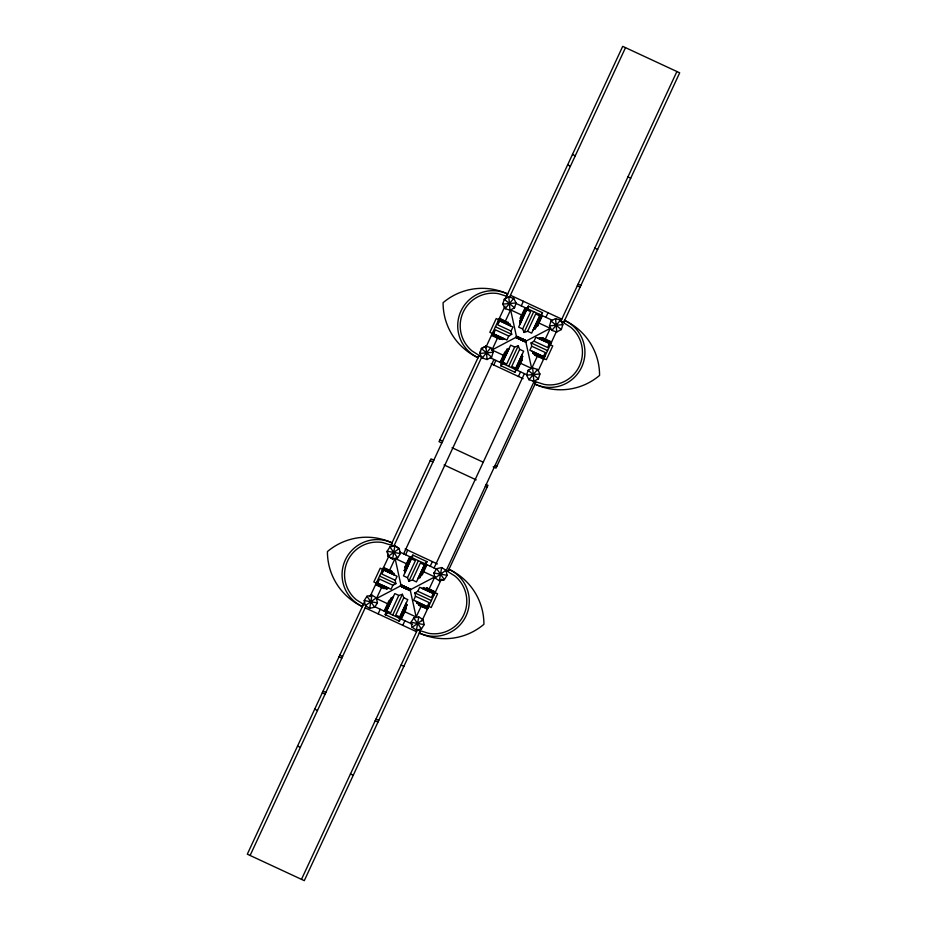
<?xml version="1.0" encoding="UTF-8"?>
<svg xmlns="http://www.w3.org/2000/svg" width="927" height="927" viewBox="0 0 927 927"><rect width="100%" height="100%" fill="white"/><g stroke="black" fill="none" stroke-linecap="round" stroke-linejoin="round"><path stroke-width="1.39" d="M375.91 583.975L386.849 589.062L376.13 583.5M423.871 588.054L435.076 592.677M369.676 608.332L371.982 595.134L366.976 596.246L364.23 600.58L365.342 605.586L369.676 608.332L374.682 607.22L377.428 602.886L376.316 597.88L371.982 595.134M416.443 630.07L418.749 616.872L413.743 617.985L410.997 622.307L412.109 627.312L416.443 630.07L421.449 628.946L424.195 624.624L423.083 619.618L418.749 616.872M439.363 580.754L441.669 567.556L436.663 568.668L433.917 572.99L435.03 577.996L439.363 580.754L444.357 579.63L447.115 575.308L445.991 570.302L441.669 567.556M480.58 350.997L479.815 353.442L482.191 357.984L487.081 359.525L491.623 357.15L493.164 352.26L490.789 347.706L485.899 346.177L481.345 348.54L479.815 353.442L493.164 352.26M502.735 304.126L504.265 299.236L508.807 296.86L513.709 298.401L516.084 302.944L514.543 307.834L510.001 310.209L505.111 308.668L502.735 304.126L516.084 302.944M526.582 375.18L528.112 370.279L532.666 367.903L537.556 369.444L539.931 373.987L538.39 378.876L533.848 381.252L528.958 379.722L526.582 375.18L539.931 373.987M549.502 325.864L551.032 320.962L555.574 318.587L560.476 320.128L562.84 324.67L561.31 329.572L556.768 331.936L551.866 330.406L549.502 325.864L562.84 324.67M391.994 542.851L391.09 545.157L382.805 542.562A32.63 32.63 0 0 0 356.246 599.734L363.569 604.381L362.387 606.559A60.417 60.417 0 0 1 327.428 551.577A60.417 60.417 0 0 1 391.994 542.851A35.133 35.133 0 0 0 345.331 559.896A35.133 35.133 0 0 0 362.387 606.559M507.648 293.963L506.756 296.281L498.471 293.674A32.63 32.63 0 0 0 471.901 350.846L479.224 355.505L478.042 357.683A60.417 60.417 0 0 1 443.083 302.7A60.417 60.417 0 0 1 507.648 293.963A35.133 35.133 0 0 0 460.986 311.02A35.133 35.133 0 0 0 478.042 357.683M419.352 633.037L420.244 630.719L428.529 633.326A32.63 32.63 0 0 0 455.099 576.154L447.776 571.495L448.958 569.317A60.417 60.417 0 0 1 483.917 624.3A60.417 60.417 0 0 1 419.352 633.037A35.133 35.133 0 0 0 466.014 615.98A35.133 35.133 0 0 0 448.958 569.317M535.006 384.149L535.91 381.843L544.195 384.438A32.63 32.63 0 0 0 570.754 327.266L563.431 322.619L564.613 320.441A60.417 60.417 0 0 1 599.572 375.423A60.417 60.417 0 0 1 535.006 384.149A35.133 35.133 0 0 0 581.669 367.104A35.133 35.133 0 0 0 564.613 320.441M364.531 601.936L247.312 854.173L304.288 880.65L420.232 631.136L417.44 629.839L301.495 879.352M505.493 298.587L622.712 46.35L679.688 72.827L563.732 322.329L560.939 321.032L676.895 71.53M370 596.687L389.039 555.725L388.262 556.27L392.596 559.016L397.602 557.903L400.348 553.57L399.236 548.564L394.902 545.818L389.896 546.93L387.138 551.264L388.262 556.27L392.596 559.016L394.902 545.818L399.236 548.564L388.262 556.27L387.138 551.264L400.348 553.57M485.655 347.81L505.018 306.153M250.105 855.47L366.061 605.945M393.917 546.038L481.716 357.092M509.549 297.185L625.505 47.648M388.054 603.941L376.466 598.552L381.808 587.046M389.375 570.765L395.099 558.46L406.918 563.964M503.801 355.481L491.982 349.977L497.695 337.683L491.669 334.879M505.261 321.402L510.615 309.885L522.202 315.273M403.627 553.836L493.952 359.491M388.83 588.251L376.478 582.759M394.879 575.261L380.221 568.205L373.824 581.971L376.304 583.129M504.67 338.981L489.827 332.329L496.223 318.564L498.714 319.722M510.696 325.991L498.541 320.093M378.123 613.871L380.255 609.282M405.597 554.752L407.729 550.163M493.778 364.995L495.91 360.394M521.252 305.864L523.384 301.275M392.932 585.273L391.067 589.282L377.718 583.083L379.583 579.074L392.932 585.273L395.852 583.628L395.25 580.279L397.104 576.293L383.755 570.093L381.901 574.08L395.25 580.279M508.749 336.037L506.907 340.024L493.558 333.813L495.4 329.838L508.749 336.037L511.692 334.334L511.078 331.043L512.944 327.034L499.595 320.823L497.729 324.844L511.078 331.043M384.149 611.09L389.039 600.58L390.904 599.781M520.858 320.139L520.256 318.204L525.145 307.683M405.644 568.668L404.914 567.092L409.746 556.687M500.059 362.33L504.902 351.924L506.571 351.472M384.624 611.322L388.193 603.662M525.053 309.131L520.256 318.204M406.096 565.737L410.209 556.895M500.522 362.538L504.636 353.697M385.006 611.496L391.391 597.753L392.77 597.382M405.064 571.843L404.195 570.522L410.476 557.023M500.789 362.666L507.069 349.166L508.633 348.969M520.221 323.106L519.618 321.82L526.003 308.077M385.377 611.669L391.391 597.753M526.385 308.251L519.618 321.82M405.91 568.089L410.951 557.243M501.264 362.886L507.069 349.166M385.991 611.947L393.454 596.501M527 308.54L520.001 324.195M411.484 557.486L412.642 555.006L426.976 561.669L425.817 564.149M501.808 363.141L500.65 365.62L514.983 372.283L516.13 369.792M527.104 308.587L528.251 306.095L542.585 312.758L541.426 315.25M386.235 612.063L385.076 614.555L399.433 621.217L407.057 604.949L406.2 603.628M411.692 557.59L404.821 572.909M502.005 363.233L509.294 348.1M527.336 308.691L528.425 306.177M385.342 614.671L386.501 612.191M411.866 557.672L413.025 555.18M501.032 365.806L502.191 363.314M501.09 365.829L502.249 363.338M387.034 612.434L387.556 611.287M527.498 310.163L528.031 309.015M386.072 615.018L387.231 612.527M412.248 559.236L412.782 558.089M503.094 363.743L503.628 362.596M376.466 598.552L400.267 586.038L400.87 584.728L395.099 558.46M491.982 349.977L515.771 337.463L516.385 336.153L510.615 309.885M400.812 586.293L401.426 584.983M516.327 337.718L516.942 336.408M401.171 586.467L401.785 585.146M516.687 337.892L517.289 336.571M401.31 586.524L401.912 585.215M516.814 337.949L517.428 336.64M401.808 586.756L402.422 585.447M517.938 336.872L517.324 338.181L518.077 336.93M401.901 586.803L402.561 585.505M402.445 587.058L403.048 585.737M517.961 338.482L518.564 337.161M398.795 595.435L390.742 612.77L386.756 610.916L394.809 593.581L398.795 595.435L402.399 594.288L403.79 597.753L407.81 599.618L399.757 616.953L395.736 615.088L403.79 597.753M522.631 328.969L530.684 311.646L526.698 309.792L518.645 327.127L522.631 328.969L524.079 332.469L527.625 331.298L531.635 333.164L539.688 315.829L535.679 313.963L527.625 331.298M402.805 587.22L403.326 585.864M518.228 338.61L518.935 337.335L518.402 338.679M402.886 587.255L403.5 585.945M407.463 577.718L415.377 560.696L411.368 558.83L403.454 575.852L407.463 577.718L408.865 581.183L412.457 580.035L416.443 581.889L424.357 564.867L420.371 563.013L412.457 580.035M514.67 347.022L506.756 364.044L502.747 362.179L510.661 345.157L514.67 347.022L518.216 345.852L519.665 349.352L523.651 351.194L515.736 368.216L511.75 366.374L519.665 349.352M403.303 587.451L403.917 586.142M518.819 338.876L519.433 337.567M403.662 587.625L404.276 586.304M519.259 339.085L519.699 337.695M404.01 587.788L404.624 586.467L404.16 587.857M519.526 339.212L520.14 337.892M519.676 339.282L520.279 337.961M404.439 587.973L404.983 586.629M519.885 339.375L520.557 338.088L520.105 339.479M404.496 588.008L405.203 586.733M404.937 588.216L405.47 586.861M520.383 339.606L521.055 338.32M392.735 615.088L402.399 594.288M524.079 332.469L533.732 311.669M405.435 588.448L406.049 587.127M408.865 581.183L418.378 560.696M508.691 366.339L518.216 345.852M521.565 338.552L520.997 339.896L521.658 338.598M405.528 588.483L406.142 587.173M405.841 588.633L406.408 587.301M521.31 340.035L521.808 338.668M405.933 588.68L406.547 587.359M521.449 340.105L522.052 338.784M406.142 588.772L406.756 587.451M521.565 340.151L522.156 338.83M406.269 588.83L406.918 587.533M521.785 340.255L522.434 338.958L521.924 340.325M406.513 588.946L407.023 587.579M406.791 589.074L407.405 587.764M522.376 340.533L522.921 339.189M406.93 589.132L407.532 587.822M522.446 340.557L523.048 339.247M407.208 589.271L407.822 587.95M522.724 340.696L523.338 339.375M407.37 589.34L407.984 588.031M522.886 340.765L523.5 339.456M408.367 588.205L407.753 589.526L408.401 588.228M523.176 340.904L523.882 339.63L523.303 340.962M408.089 589.676L408.703 588.367M523.604 341.101L524.218 339.792M408.622 589.92L409.201 588.599M524.717 340.024L524.137 341.345L524.844 340.082M408.726 589.978L409.34 588.657M409.34 590.256L409.954 588.946M525.47 340.371L524.856 341.681L525.574 340.418M409.456 590.314L410.07 588.993M409.734 590.441L410.348 589.132M525.25 341.866L525.864 340.557M404.334 611.507L416.153 617L410.371 590.742L410.985 589.421L434.786 576.907L423.21 571.53M520.082 363.048L531.669 368.425L525.887 342.167L526.501 340.846L550.302 328.332L538.483 322.839M398.332 617.683L398.865 616.548M538.807 315.412L539.34 314.276M423.558 564.497L424.091 563.349M514.404 368.992L514.937 367.845M399.421 618.193L406.443 602.562M540.429 314.774L533.002 330.221M425.122 563.825L417.799 578.958M515.435 369.479L522.295 354.126M398.853 620.951L400 618.46M540.997 315.041L542.202 312.584M400.163 618.541L405.899 606.212M425.586 564.045L426.744 561.553M535.435 327.451L540.592 316.35M426.791 561.577L419.861 577.718L418.494 578.089M514.798 372.202L522.666 356.501L522.063 355.215M419.861 577.718L426.107 564.288M516.42 369.931L522.666 356.501M533.651 329.352L535.227 329.155L541.646 315.342M402.631 615.204L405.145 609.769M541.345 316.698L537.393 326.397L542.365 315.678M422.457 573.129L426.49 564.462M516.803 370.105L520.835 361.449M401.368 619.097L406.35 608.379L405.62 606.803M420.36 575.69L422.225 574.891L426.965 564.682M517.278 370.337L522.028 360.116L521.438 358.181M415.493 596.258L413.639 600.244L427.231 606.559L429.085 602.573L415.493 596.258L414.902 592.909L417.81 591.264L419.676 587.255L433.268 593.57L431.403 597.579L417.81 591.264M531.704 346.2L529.838 350.209L543.419 356.524L545.285 352.515L531.704 346.2L531.078 342.909L534.022 341.206L535.876 337.219L549.456 343.535L547.614 347.521L534.022 341.206M402.758 625.319L404.89 620.731M430.232 566.2L432.364 561.611M518.413 376.443L520.545 371.843M545.887 317.312L548.019 312.723M415.875 601.275L428.262 607.324M421.924 588.297L434.508 593.894M532.075 351.252L544.473 357.266M538.1 338.251L550.719 343.836M434.079 567.984L524.392 373.639M416.153 617L421.368 605.783M428.934 589.491L434.786 576.907M531.669 368.425L537.521 355.841M545.088 339.56L550.302 328.332M421.982 620.847L441.345 579.19M538.216 370.719L556.397 331.611M446.107 570.812L534.311 381.009M505.111 308.668L513.709 298.401M482.191 357.996L490.789 347.706M551.866 330.406L560.476 320.128M528.958 379.722L537.556 369.444M509.63 324.346L499.108 318.865M550.279 344.763L552.77 345.922L546.362 359.688L532.735 353.291L544.126 358.007M386.849 589.062L387.996 588.112M422.758 588.436L423.894 587.486M383.002 568.715L392.492 573.118L392.005 571.403L383.349 567.961M418.274 603.431L418.749 605.146L427.637 608.691M507.579 322.48L499.444 318.146M543.57 359.212L534.752 355.111L540.105 357.034M393.674 573.674L394.23 574.682M365.342 605.586L376.316 597.88M435.03 577.996L445.991 570.302M412.109 627.312L423.083 619.618M491.843 334.508L502.724 339.56L503.813 338.865M538.958 338.367L540.047 337.683L551.171 342.851M375.574 584.705L384.149 588.691L385.481 587.845M425.261 588.691L426.594 587.857L435.412 591.947M491.437 335.365L499.873 339.282L501.484 338.529L492.017 334.137M541.287 338.703L542.909 337.961L551.577 341.982M440.765 580.441L444.357 579.642L436.663 568.668M404.914 567.092L405.505 567M405.759 608.46L406.35 608.379M521.403 360.209L522.028 360.116M404.195 570.522L404.798 570.487M406.466 604.983L407.057 604.949M433.917 572.99L447.115 575.308M364.23 600.58L377.428 602.886M410.997 622.307L424.195 624.624M627.915 176.906L630.708 178.204M572.469 154.473L575.261 155.771M567.625 164.902L570.418 166.2M594.821 248.135L597.614 249.433M578.077 284.16L580.87 285.458M577.301 285.84L580.093 287.138M510.441 295.261L561.82 319.143M515.586 303.233L552.307 320.302M544.126 339.108L551.345 342.469M499.236 318.598L506.385 321.924M550.997 343.222L540.047 337.683M503.558 321.518L508.436 323.79M549.085 344.334L550.232 344.867M498.031 321.182L499.178 321.715M531.078 342.909L547.579 350.58M516.385 336.153L526.501 340.846M495.435 326.779L511.692 334.334M515.771 337.463L525.887 342.167M543.836 355.644L544.983 356.177M492.782 332.48L493.929 333.013M490.348 357.822L526.721 374.717M481.669 357.185L478.865 355.887L439.016 441.658L441.808 442.955M533.048 381.067L535.841 382.364L495.98 468.135L493.187 466.837M491.194 363.79L523.152 378.645M439.85 439.873L442.642 441.171M494.948 465.481L496.814 466.339M452.086 447.729L482.909 462.052M433.813 460.163L431.02 458.865L391.159 544.636L393.952 545.933M444.091 464.948L476.2 479.862M486.119 484.473L487.984 485.342L448.135 571.113L445.331 569.815M430.186 460.661L432.979 461.959M485.296 486.269L487.15 487.127M405.134 548.958L437.382 563.94M400.035 552.168L436.408 569.074M383.581 567.486L392.005 571.403M435.203 592.411L426.594 587.857M383.175 568.344L394.056 573.396M435.099 592.62L437.59 593.778L431.182 607.544L428.703 606.397M425.087 588.622L432.457 592.04M382.237 570.36L383.384 570.893M432.863 594.45L433.998 594.983M400.87 584.728L410.985 589.421M379.583 576.073L395.852 583.628M400.267 586.038L410.371 590.742M414.902 592.909L431.403 600.58M376.988 581.669L378.135 582.202M427.602 605.76L428.749 606.293M417.069 602.863L427.984 607.938M427.81 608.309L416.687 603.141L416.513 601.866M375.783 584.242L382.944 587.567M418.749 605.146L427.405 609.166M374.589 606.652L412.55 624.288M365.18 607.857L416.559 631.739M401.09 665.041L403.882 666.339M339.803 655.146L342.596 656.443M339.027 656.814L341.82 658.112M323.06 691.171L325.852 692.469M322.283 692.851L325.076 694.149M375.968 719.085L378.761 720.383M375.192 720.754L377.984 722.052M314.693 709.19L317.486 710.488M297.555 746.061L300.348 747.359M350.464 773.964L353.257 775.262M551.032 320.962L561.31 329.572M504.265 299.236L514.543 307.834M528.112 370.279L538.39 378.876M491.623 357.15L481.356 348.552L485.899 346.177L487.081 359.525M389.896 546.93L397.602 557.903M413.743 617.985L421.449 628.946M366.976 596.246L374.682 607.22M534.543 353.546L534.752 355.111M508.019 322.132L508.239 323.697M555.574 318.587L556.768 331.936M532.666 367.903L533.848 381.252M508.807 296.86L510.001 310.209M485.98 347.115L485.899 346.177L485.945 346.791M542.909 337.961L542.921 338.552M499.862 338.691L499.873 339.282M532.724 351.797L532.735 353.291M510.047 323.952L510.059 325.435"/></g></svg>
